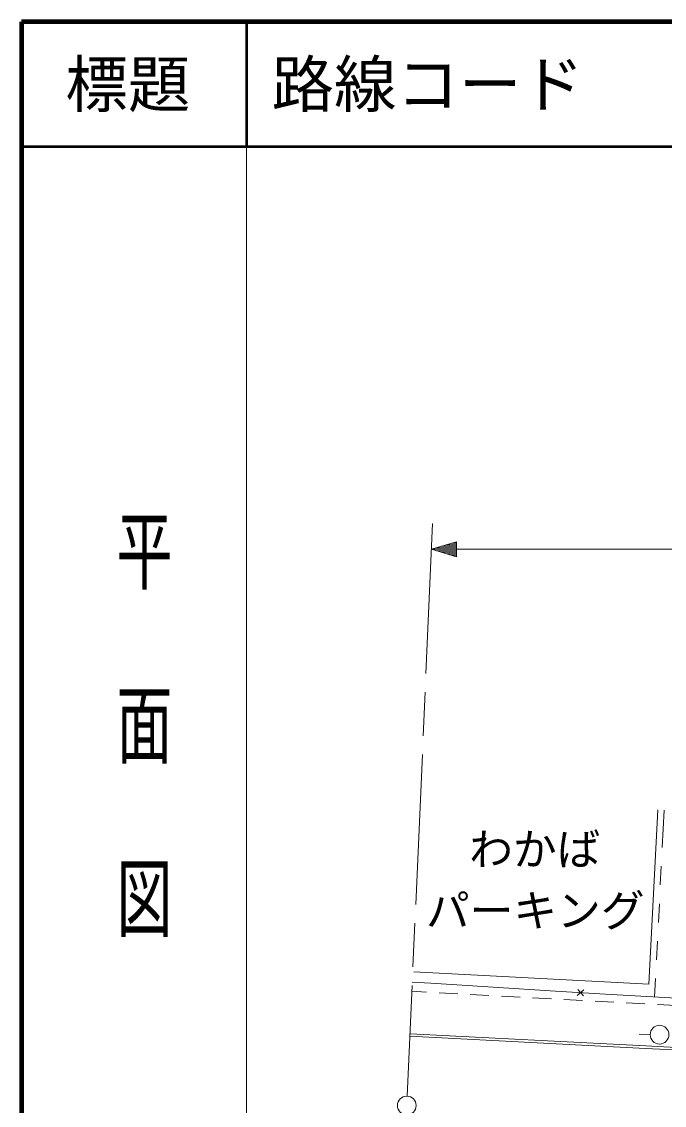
# Model space of a CAD drawing. Units: millimetres, scale not verified. Extents: x 40000 to 680000, y 20000 to 380000.
# Drawn here: x 40000 to 91447, y 293302 to 380000 of the extents above; entities that cross this region are included whole.
import ezdxf
from ezdxf.enums import TextEntityAlignment as Align

# ---------------------------------------------------------------- set-up
doc = ezdxf.new("R2010")
doc.units = ezdxf.units.MM
doc.header["$LTSCALE"] = 1000
doc.linetypes.add('CHAIN', pattern=[18.5, 12, -1.5, 3.5, -1.5])
for name, color, linetype, lineweight in [('M-BGD', 7, 'Continuous', 13), ('M-BMK', 2, 'CHAIN', 13), ('M-BMK-SRVR', 3, 'Continuous', 13), ('M-STR-HTXT', 7, 'Continuous', 13), ('M-TTL', 2, 'Continuous', 140), ('M-TTL-BAND', 7, 'Continuous', 13), ('M-TTL-LINE', 7, 'Continuous', 50)]:
    doc.layers.add(name, color=color, linetype=linetype, lineweight=lineweight)
doc.layers.add('M-BGD-HTXT', color=7, linetype='Continuous')
doc.layers.add('M-TTL-TXT', color=7, linetype='Continuous')
doc.styles.add('@ＭＳ ゴシック', font='')
doc.styles.add('ＭＳ ゴシック', font='')
doc.styles.get('@ＭＳ ゴシック').set_extended_font_data('@MS Gothic')
doc.styles.get('ＭＳ ゴシック').set_extended_font_data('MS Gothic')

msp = doc.modelspace()

# ---------------------------------------------------------------- linework, layer by layer
at = {"layer": 'M-BGD'}
for p, q in [((90215, 303002), (90934, 316950)), ((91434, 316924), (91279, 313928)), ((91202, 312430), (91125, 310932)), ((91048, 309434), (90970, 307936)), ((90893, 306438), (90816, 304940)), ((71383, 303973), (90215, 303002)), ((71270, 303163), (72767, 303069)), ((72767, 303069), (82747, 302438)), ((90739, 303442), (90663, 301977)), ((71237, 302425), (72416, 302362)), ((73415, 302309), (74913, 302229)), ((75911, 302176), (77409, 302096)), ((78408, 302043), (79906, 301964)), ((80904, 301910), (82402, 301831)), ((82747, 302438), (86739, 302186)), ((83401, 301778), (84899, 301698)), ((85006, 302543), (84481, 302081)), ((84512, 302575), (84975, 302049)), ((86739, 302186), (104461, 301219)), ((85897, 301645), (87395, 301565)), ((88394, 301512), (89892, 301432)), ((90890, 301379), (92388, 301299)), ((71077, 298833), (89950, 297860)), ((71087, 299033), (89960, 298059)), ((90314, 298939), (89431, 298988)), ((89950, 297860), (94744, 297612)), ((94754, 297812), (89960, 298059))]:
    msp.add_line(p, q, dxfattribs=at)
msp.add_circle((91064, 298957), 750, dxfattribs=at)
at = {"layer": 'M-BMK'}
msp.add_line((72899, 339851), (70865, 294034), dxfattribs=at)
at = {"layer": 'M-BMK-SRVR'}
msp.add_circle((70832, 293285), 750, dxfattribs=at)
at = {"layer": 'M-STR-HTXT'}
for p, q in [((72807, 337785), (74807, 338385)), ((74807, 338145), (74007, 338145)), ((74407, 338265), (74807, 338265)), ((74807, 337185), (74807, 338385)), ((72807, 337785), (74807, 337185)), ((72807, 337785), (74807, 337785)), ((74807, 337905), (73207, 337905)), ((74807, 337665), (73207, 337665)), ((73607, 338025), (74807, 338025)), ((73607, 337545), (74807, 337545)), ((74807, 337425), (74007, 337425)), ((74407, 337305), (74807, 337305)), ((74807, 337785), (144071, 337785))]:
    msp.add_line(p, q, dxfattribs=at)
at = {"layer": 'M-TTL'}
for p, q in [((40000, 380000), (40000, 20000)), ((680000, 380000), (40000, 380000))]:
    msp.add_line(p, q, dxfattribs=at)
at = {"layer": 'M-TTL-BAND'}
msp.add_line((58000, 370000), (58000, 20000), dxfattribs=at)
at = {"layer": 'M-TTL-LINE'}
for p, q in [((58000, 380000), (58000, 370000)), ((40000, 370000), (680000, 370000))]:
    msp.add_line(p, q, dxfattribs=at)

# ---------------------------------------------------------------- texts
at = {"layer": 'M-BGD-HTXT', "style": 'ＭＳ ゴシック'}
for s, p in [('わかば', (75826, 311738)), ('パーキング', (72362, 306834))]:
    msp.add_text(s, height=2566, dxfattribs=at).set_placement(p, align=Align.BOTTOM_LEFT)
at = {"layer": 'M-TTL-BAND', "style": '@ＭＳ ゴシック', "width": 1.55}
msp.add_text('平  面  図', height=3290, rotation=270, dxfattribs=at).set_placement((49777, 306475), align=Align.MIDDLE_RIGHT)
at = {"layer": 'M-TTL-TXT', "style": 'ＭＳ ゴシック'}
msp.add_text('標題', height=3666, dxfattribs=at).set_placement((48500, 375000), align=Align.MIDDLE_CENTER)
msp.add_text('路線コード', height=3666, dxfattribs=at).set_placement((60000, 375000), align=Align.MIDDLE_LEFT)

doc.saveas('drawing.dxf')
